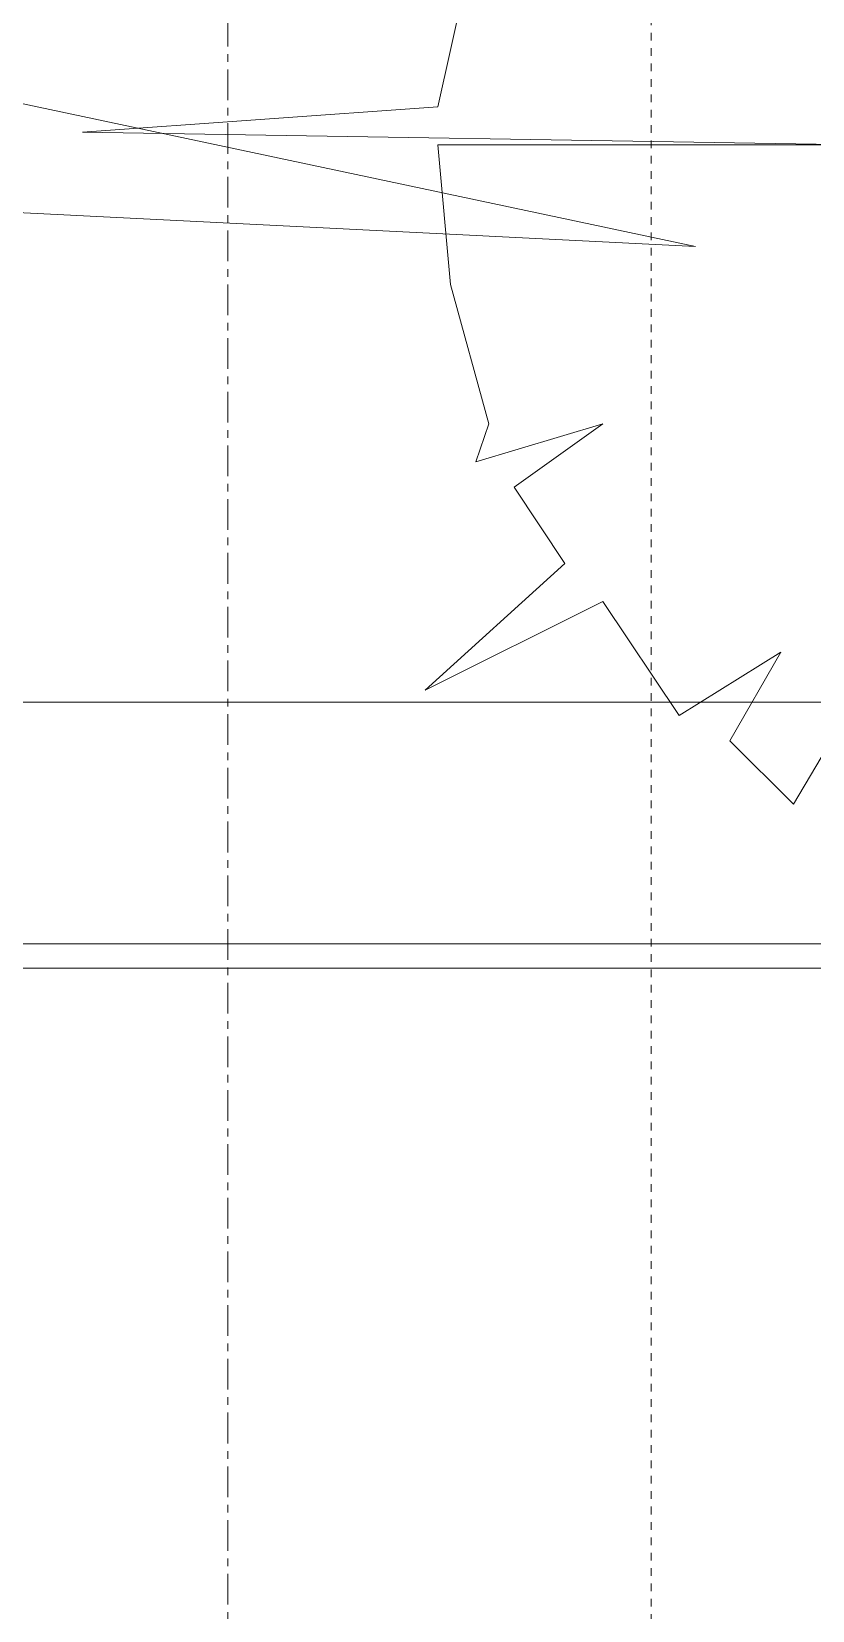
# Model space of a CAD drawing. Header units: millimetres. Extents: x 46079 to 131409, y 40831 to 60403.
# Drawn here: x 120112 to 120435, y 55011 to 55664 of the extents above; entities that cross this region are included whole.
import ezdxf

# ---------------------------------------------------------------- set-up
doc = ezdxf.new("R2010")
doc.units = ezdxf.units.MM
doc.linetypes.add('Alignement de la ligne', pattern=[6.35, 3.175, -3.175])
doc.linetypes.add('Grid Line', pattern=[22.225, 12.7, -3.175, 3.175, -3.175])
for name, color, linetype, lineweight in [('A-WALL', 113, 'Continuous', 18), ('G-IMPT', 8, 'Continuous', 18), ('G-IMPT-3', 9, 'Alignement de la ligne', 18), ('L-PLNT-1', 253, 'Continuous', 18), ('M-EQPM-2', 9, 'Alignement de la ligne', 18), ('S-GRID-1', 1, 'Grid Line', 9)]:
    doc.layers.add(name, color=color, linetype=linetype, lineweight=lineweight)

# ---------------------------------------------------------------- blocks, each defined once
blk = doc.blocks.new('CAY MAI VAN PHUC - CAY DUC SOC_dwg-2256080-TKCS_BỂ NƯỚC NGẦM - MẶT BẰNG NẮP BỂ')
at = {"layer": 'G-IMPT', "flags": 128}
for points in [[(-439.38, 14.37), (-878.31, -78.65), (-80.26, -38.78)], [(199.06, -191.6), (305.47, -371), (338.72, -337.78), (312.12, -291.27), (365.32, -324.49), (405.23, -264.69), (498.33, -311.2), (425.18, -244.76), (451.78, -204.89), (405.23, -171.67), (471.73, -191.6), (465.08, -171.67), (485.03, -98.58), (491.68, -25.49), (272.22, -25.49), (677.89, -18.85), (491.68, -5.56), (478.38, 54.24)]]:
    blk.add_lwpolyline(points, dxfattribs=at)
blk = doc.blocks.new('CAY MAI VAN PHUC - CAY BONG TRANG-2256527-TKCS_BỂ NƯỚC NGẦM - MẶT BẰNG NẮP BỂ')
at = {"extrusion": (0, 0, -1), "xscale": 0.7894736842105263, "yscale": 0.7894736842105263, "zscale": -0.7894736842105263, "rotation": 180}
blk.add_blockref('CAY MAI VAN PHUC - CAY DUC SOC_dwg-2256080-TKCS_BỂ NƯỚC NGẦM - MẶT BẰNG NẮP BỂ', (0, 0), dxfattribs=at)
blk = doc.blocks.new('TKTC_NAP THAM BE NUOC NGAM_260130 - TKTC_XREF_260130_NAP THAM BE NUOC NGAM_dwg-4013458-TKCS_BỂ NƯỚC NGẦM - MẶT BẰNG NẮP BỂ')
at = {"layer": 'G-IMPT-3', "flags": 128}
blk.add_lwpolyline([(-135209.03, 141325.09), (-135209.03, 153614.67), (-142034.03, 153614.67), (-142034.03, 148889.67), (-148499.03, 148889.67)], dxfattribs=at)
blk = doc.blocks.new('TKTC_NAP THAM BE NUOC NGAM_260130 - NẮP THĂM BỂ NƯỚC NGẦM-2336355-TKCS_BỂ NƯỚC NGẦM - MẶT BẰNG NẮP BỂ')
blk.add_blockref('TKTC_NAP THAM BE NUOC NGAM_260130 - TKTC_XREF_260130_NAP THAM BE NUOC NGAM_dwg-4013458-TKCS_BỂ NƯỚC NGẦM - MẶT BẰNG NẮP BỂ', (150009.03, -139814.67))

msp = doc.modelspace()

# ---------------------------------------------------------------- linework, layer by layer
at = {"layer": 'A-WALL'}
for p, q in [((119393.27, 55386.31), (121393.35, 55386.31)), ((121393.35, 55286.31), (119993.35, 55286.31)), ((121393.35, 55276.31), (120003.35, 55276.31))]:
    msp.add_line(p, q, dxfattribs=at)
at = {"layer": 'S-GRID-1'}
msp.add_line((120193.35, 44833.98), (120193.35, 57469.42), dxfattribs=at)

# ---------------------------------------------------------------- block references
at = {"layer": 'L-PLNT-1', "rotation": 180}
for p in [(119693.35, 55636.94), (120668.35, 55636.94)]:
    msp.add_blockref('CAY MAI VAN PHUC - CAY BONG TRANG-2256527-TKCS_BỂ NƯỚC NGẦM - MẶT BẰNG NẮP BỂ', p, dxfattribs=at)
at = {"layer": 'M-EQPM-2'}
msp.add_blockref('TKTC_NAP THAM BE NUOC NGAM_260130 - NẮP THĂM BỂ NƯỚC NGẦM-2336355-TKCS_BỂ NƯỚC NGẦM - MẶT BẰNG NẮP BỂ', (112393.42, 44236.94), dxfattribs=at)

doc.saveas('drawing.dxf')
